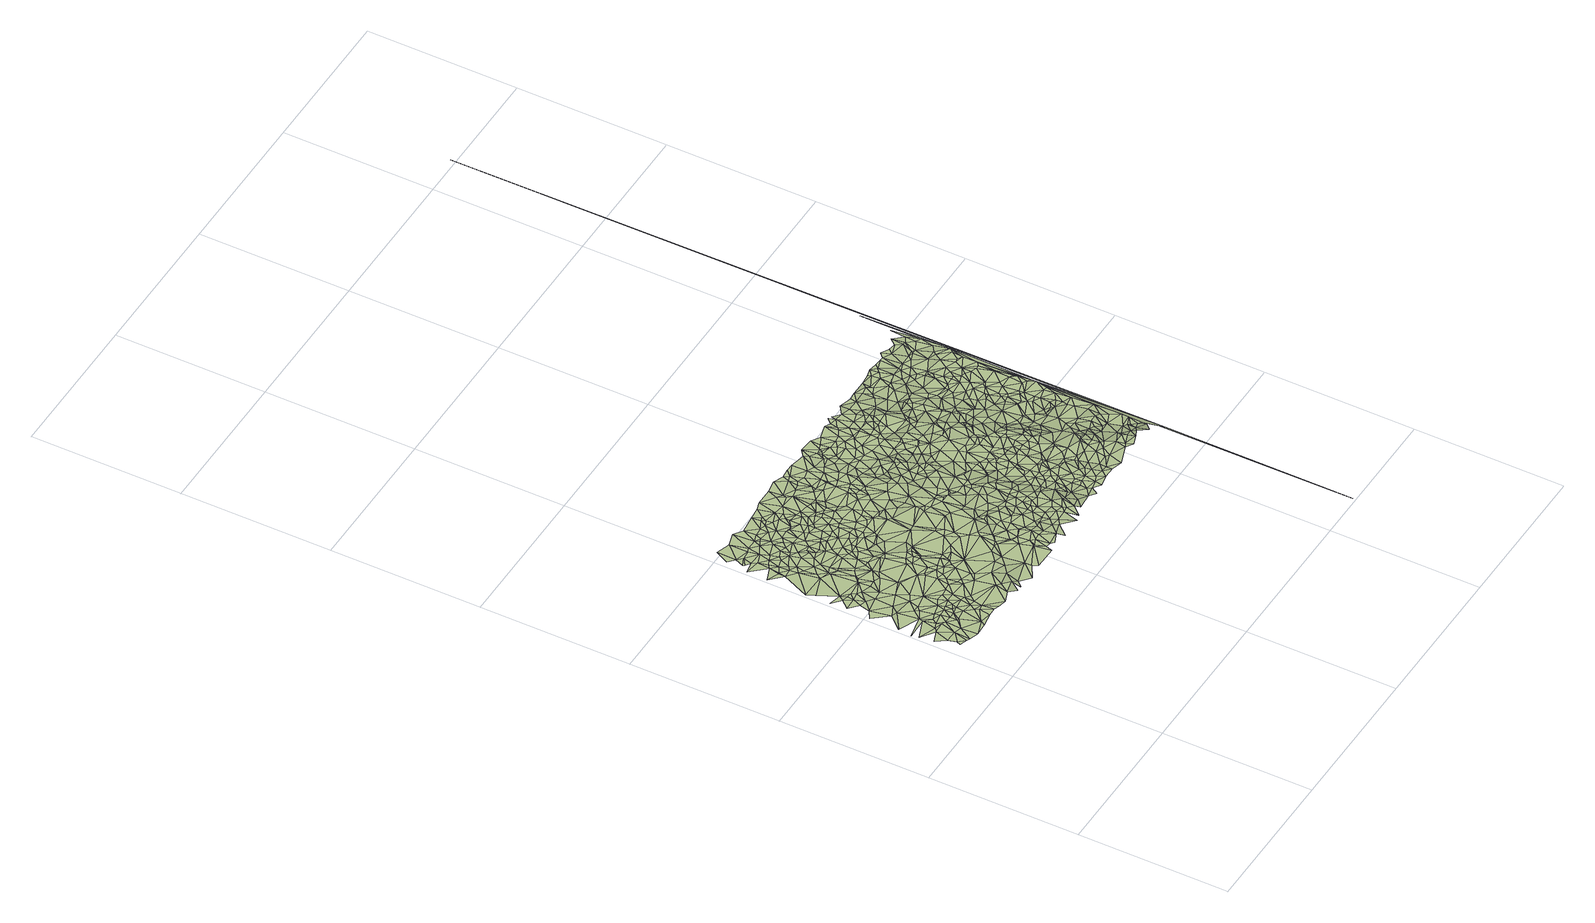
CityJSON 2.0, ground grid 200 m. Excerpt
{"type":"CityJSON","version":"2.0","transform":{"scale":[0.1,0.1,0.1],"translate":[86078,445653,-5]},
"CityObjects":{
"terrain1":{"type":"TINRelief","geometry":[{"type":"CompositeSurface","lod":"2","boundaries":[[[0,1,2]],[[3,4,5]],[[2,6,3]],[[1,6,2]],[[7,8,4]],[[3,6,4]],[[1,9,6]],[[7,10,8]],[[9,11,6]],[[9,12,11]],[[6,13,4]],[[14,10,15]],[[7,4,13]],[[16,17,18]],[[16,18,15]],[[7,13,19]],[[7,19,10]],[[11,20,6]],[[6,20,13]],[[21,22,17]],[[23,11,12]],[[19,13,20]],[[24,10,19]],[[24,15,10]],[[11,25,20]],[[23,12,26]],[[19,20,27]],[[24,19,27]],[[11,28,25]],[[24,29,15]],[[21,17,30]],[[23,28,11]],[[16,15,31]],[[16,30,17]],[[25,32,20]],[[33,34,35]],[[20,32,27]],[[31,15,36]],[[35,21,37]],[[36,15,29]],[[33,38,34]],[[24,27,29]],[[38,39,40]],[[25,28,41]],[[25,41,32]],[[33,35,37]],[[21,30,42]],[[37,21,42]],[[43,23,26]],[[16,31,44]],[[27,32,45]],[[23,46,28]],[[31,36,47]],[[29,27,45]],[[16,44,30]],[[33,48,38]],[[38,48,39]],[[45,32,41]],[[46,41,28]],[[49,36,29]],[[33,37,50]],[[31,47,44]],[[33,51,48]],[[49,47,36]],[[49,29,45]],[[48,51,39]],[[52,45,41]],[[23,53,46]],[[33,50,51]],[[43,54,23]],[[55,56,57]],[[37,42,58]],[[46,59,41]],[[59,52,41]],[[23,54,53]],[[42,30,60]],[[37,58,50]],[[61,45,52]],[[39,56,55]],[[49,45,61]],[[44,60,30]],[[62,61,52]],[[63,44,47]],[[62,52,59]],[[63,47,49]],[[51,64,39]],[[65,59,46]],[[58,42,66]],[[65,46,53]],[[43,67,54]],[[42,60,66]],[[68,49,61]],[[69,57,70]],[[50,64,51]],[[68,61,62]],[[71,60,44]],[[54,72,53]],[[70,57,56]],[[68,73,49]],[[71,44,63]],[[74,62,59]],[[75,69,76]],[[63,49,73]],[[58,64,50]],[[72,65,53]],[[67,72,54]],[[65,74,59]],[[58,66,77]],[[68,62,74]],[[78,75,76]],[[39,79,56]],[[80,72,67]],[[64,79,39]],[[69,81,76]],[[72,82,65]],[[58,77,64]],[[83,73,68]],[[63,73,83]],[[84,66,60]],[[69,85,81]],[[65,86,74]],[[71,87,60]],[[65,82,86]],[[78,76,81]],[[80,88,72]],[[89,77,66]],[[90,68,74]],[[69,70,85]],[[90,83,68]],[[78,91,92]],[[70,56,93]],[[94,92,91]],[[90,74,86]],[[63,83,95]],[[89,64,77]],[[78,81,96]],[[96,81,85]],[[82,97,86]],[[84,60,87]],[[98,89,66]],[[93,56,99]],[[100,70,93]],[[101,102,103]],[[104,71,63]],[[89,105,64]],[[98,66,84]],[[56,79,99]],[[90,95,83]],[[106,85,70]],[[107,78,96]],[[107,91,78]],[[64,105,108]],[[94,102,101]],[[106,70,100]],[[64,108,79]],[[96,85,109]],[[102,110,103]],[[111,82,72]],[[106,109,85]],[[100,93,112]],[[113,114,110]],[[112,93,99]],[[88,111,72]],[[107,96,115]],[[104,87,71]],[[107,115,91]],[[116,90,86]],[[117,63,95]],[[79,118,99]],[[116,86,97]],[[106,100,112]],[[108,118,79]],[[119,95,90]],[[120,96,109]],[[111,97,82]],[[94,91,121]],[[122,105,89]],[[115,96,120]],[[94,121,102]],[[122,108,105]],[[118,123,99]],[[102,124,110]],[[125,118,108]],[[122,89,98]],[[91,115,121]],[[112,99,126]],[[119,90,116]],[[84,87,104]],[[127,98,84]],[[106,128,109]],[[126,99,123]],[[129,63,117]],[[129,104,63]],[[125,130,118]],[[130,123,118]],[[122,125,108]],[[113,110,131]],[[106,112,132]],[[120,109,128]],[[115,120,133]],[[88,134,111]],[[117,95,119]],[[102,121,124]],[[135,121,115]],[[136,130,125]],[[135,115,133]],[[127,122,98]],[[124,131,110]],[[116,97,137]],[[122,136,125]],[[138,112,126]],[[106,132,128]],[[120,128,133]],[[111,137,97]],[[139,119,116]],[[138,132,112]],[[139,140,119]],[[141,123,130]],[[117,119,140]],[[121,142,124]],[[143,127,84]],[[122,144,136]],[[136,141,130]],[[135,133,145]],[[143,84,104]],[[126,123,146]],[[139,116,147]],[[135,148,121]],[[124,142,131]],[[145,133,128]],[[134,149,111]],[[139,147,140]],[[134,150,151]],[[129,152,104]],[[147,116,137]],[[121,148,142]],[[117,140,153]],[[154,128,132]],[[122,155,144]],[[156,136,144]],[[145,128,157]],[[158,132,138]],[[134,151,149]],[[159,122,127]],[[154,157,128]],[[160,138,126]],[[129,117,161]],[[141,146,123]],[[156,141,136]],[[135,145,162]],[[158,154,132]],[[129,161,152]],[[152,163,104]],[[117,153,161]],[[135,162,148]],[[156,144,155]],[[164,145,157]],[[158,138,165]],[[160,126,146]],[[159,155,122]],[[147,137,166]],[[140,147,167]],[[131,142,168]],[[148,169,142]],[[153,140,167]],[[170,154,158]],[[111,171,137]],[[160,165,138]],[[111,149,171]],[[161,163,152]],[[172,127,143]],[[173,104,163]],[[164,162,145]],[[174,151,175]],[[143,104,173]],[[170,158,165]],[[176,157,154]],[[172,159,127]],[[137,177,166]],[[168,142,169]],[[156,178,141]],[[176,164,157]],[[179,156,155]],[[161,153,180]],[[181,154,170]],[[147,166,167]],[[148,182,169]],[[141,178,146]],[[183,148,162]],[[137,171,177]],[[181,170,165]],[[183,182,148]],[[151,184,149]],[[185,165,160]],[[186,162,164]],[[153,167,180]],[[161,187,163]],[[159,179,155]],[[181,165,185]],[[176,154,181]],[[188,178,156]],[[160,146,189]],[[190,169,182]],[[161,180,187]],[[186,164,176]],[[174,184,151]],[[191,156,179]],[[186,183,162]],[[184,171,149]],[[191,188,156]],[[183,190,182]],[[143,173,192]],[[193,146,178]],[[172,143,192]],[[173,163,194]],[[189,146,193]],[[190,195,169]],[[187,194,163]],[[196,185,160]],[[197,168,169]],[[180,167,198]],[[188,193,178]],[[199,183,186]],[[200,166,177]],[[181,185,196]],[[159,201,179]],[[172,201,159]],[[199,186,176]],[[176,181,202]],[[197,169,195]],[[192,173,203]],[[204,160,189]],[[205,191,179]],[[200,167,166]],[[187,180,206]],[[183,207,190]],[[172,192,201]],[[173,194,203]],[[180,198,208]],[[201,205,179]],[[191,209,188]],[[181,196,202]],[[177,171,210]],[[207,195,190]],[[211,199,176]],[[211,176,202]],[[187,206,194]],[[204,196,160]],[[198,167,200]],[[188,212,193]],[[199,213,183]],[[180,208,206]],[[174,214,215]],[[205,209,191]],[[174,215,184]],[[184,216,171]],[[201,192,217]],[[209,212,188]],[[218,189,193]],[[192,203,217]],[[213,207,183]],[[203,194,219]],[[208,198,200]],[[197,195,220]],[[219,194,221]],[[200,177,210]],[[194,206,221]],[[222,202,196]],[[204,189,218]],[[207,220,195]],[[201,223,205]],[[211,224,199]],[[225,206,208]],[[222,196,204]],[[203,219,226]],[[227,211,202]],[[216,210,171]],[[217,203,226]],[[199,224,213]],[[212,228,193]],[[206,229,221]],[[222,230,202]],[[225,229,206]],[[231,219,221]],[[205,223,232]],[[205,233,209]],[[184,215,216]],[[218,193,228]],[[234,225,208]],[[222,204,235]],[[209,236,212]],[[227,202,230]],[[207,237,220]],[[238,224,211]],[[213,237,207]],[[234,208,200]],[[214,239,215]],[[201,217,240]],[[231,226,219]],[[201,241,223]],[[231,221,229]],[[227,238,211]],[[235,204,218]],[[217,226,231]],[[205,232,233]],[[242,197,220]],[[234,229,225]],[[212,236,228]],[[243,213,224]],[[209,233,236]],[[244,230,222]],[[201,240,241]],[[244,222,235]],[[243,224,238]],[[245,220,237]],[[213,246,237]],[[217,231,240]],[[216,247,210]],[[200,210,248]],[[235,218,249]],[[232,223,250]],[[215,247,216]],[[218,228,251]],[[252,227,230]],[[253,238,227]],[[234,200,254]],[[242,220,245]],[[244,235,249]],[[223,241,250]],[[243,255,213]],[[251,228,236]],[[234,254,229]],[[244,256,230]],[[253,243,238]],[[232,250,233]],[[245,237,257]],[[246,257,237]],[[255,246,213]],[[252,230,256]],[[248,210,247]],[[253,227,252]],[[218,258,249]],[[236,233,259]],[[218,251,258]],[[231,229,260]],[[261,245,257]],[[251,236,262]],[[253,263,243]],[[261,242,245]],[[244,249,264]],[[262,236,259]],[[233,250,265]],[[244,264,256]],[[233,265,259]],[[252,256,266]],[[243,267,255]],[[243,263,267]],[[254,200,268]],[[229,254,260]],[[239,269,270]],[[215,239,270]],[[240,231,271]],[[246,272,257]],[[264,249,258]],[[240,271,241]],[[266,256,264]],[[258,251,262]],[[200,248,273]],[[215,274,247]],[[271,250,241]],[[253,252,275]],[[248,247,276]],[[261,257,272]],[[255,272,246]],[[277,242,261]],[[253,275,263]],[[252,266,278]],[[265,279,259]],[[262,259,279]],[[258,262,280]],[[267,281,255]],[[264,258,280]],[[263,282,267]],[[268,200,283]],[[252,278,275]],[[247,284,276]],[[266,264,285]],[[255,281,272]],[[231,260,286]],[[277,261,272]],[[275,282,263]],[[231,286,271]],[[283,200,273]],[[267,282,281]],[[269,287,270]],[[278,266,288]],[[280,262,289]],[[265,250,290]],[[289,262,279]],[[264,280,291]],[[215,270,274]],[[274,284,247]],[[254,268,260]],[[266,285,288]],[[273,248,276]],[[264,291,285]],[[265,292,279]],[[275,278,293]],[[275,293,282]],[[291,280,294]],[[294,280,289]],[[271,290,250]],[[295,276,284]],[[281,296,272]],[[277,272,297]],[[282,296,281]],[[289,279,298]],[[278,288,299]],[[295,273,276]],[[288,285,300]],[[278,299,293]],[[291,300,285]],[[268,301,260]],[[282,293,296]],[[265,290,292]],[[297,272,296]],[[295,284,302]],[[288,300,299]],[[298,279,292]],[[274,303,284]],[[286,260,304]],[[305,270,287]],[[268,283,301]],[[306,271,286]],[[260,301,304]],[[307,291,294]],[[284,303,302]],[[305,308,270]],[[307,300,291]],[[309,289,298]],[[310,274,270]],[[311,294,289]],[[293,299,312]],[[295,302,313]],[[314,299,300]],[[306,286,315]],[[295,316,273]],[[286,304,315]],[[308,310,270]],[[306,317,271]],[[295,313,316]],[[283,273,318]],[[271,317,290]],[[274,319,303]],[[314,300,307]],[[309,298,292]],[[305,320,308]],[[311,289,309]],[[310,319,274]],[[319,302,303]],[[273,316,318]],[[307,294,311]],[[297,296,321]],[[293,322,296]],[[308,320,310]],[[305,323,320]],[[324,312,299]],[[292,290,325]],[[326,299,314]],[[327,314,307]],[[293,312,322]],[[313,302,328]],[[309,292,329]],[[326,324,299]],[[283,330,301]],[[313,328,316]],[[292,325,331]],[[328,302,319]],[[327,307,332]],[[326,314,327]],[[301,333,304]],[[296,334,321]],[[315,304,333]],[[311,309,329]],[[306,315,335]],[[283,318,330]],[[329,292,331]],[[336,320,323]],[[317,337,290]],[[290,337,325]],[[296,322,334]],[[338,318,316]],[[307,311,339]],[[297,321,340]],[[307,339,332]],[[324,322,312]],[[341,319,310]],[[341,310,320]],[[342,323,343]],[[327,332,344]],[[306,345,317]],[[326,327,344]],[[325,337,331]],[[326,346,324]],[[347,316,328]],[[328,319,348]],[[342,336,323]],[[349,321,334]],[[336,341,320]],[[346,322,324]],[[348,319,350]],[[338,316,347]],[[341,350,319]],[[322,349,334]],[[340,321,349]],[[326,344,346]],[[315,333,335]],[[330,318,338]],[[301,351,333]],[[317,352,337]],[[311,329,353]],[[301,330,351]],[[311,353,339]],[[306,335,354]],[[329,331,355]],[[356,341,336]],[[306,354,345]],[[342,356,336]],[[357,328,348]],[[317,345,352]],[[355,331,337]],[[358,348,350]],[[322,359,349]],[[332,339,360]],[[341,358,350]],[[361,347,328]],[[346,362,322]],[[344,332,360]],[[346,344,363]],[[357,361,328]],[[357,348,358]],[[329,355,353]],[[330,338,364]],[[365,340,349]],[[356,366,341]],[[366,358,341]],[[367,338,347]],[[362,359,322]],[[342,368,356]],[[342,369,370]],[[352,371,337]],[[330,364,372]],[[339,353,360]],[[367,364,338]],[[373,335,333]],[[346,363,362]],[[367,347,361]],[[355,337,371]],[[373,333,351]],[[359,374,349]],[[356,375,366]],[[335,376,354]],[[366,377,358]],[[352,345,378]],[[367,372,364]],[[351,330,379]],[[342,370,368]],[[356,368,375]],[[373,376,335]],[[376,345,354]],[[380,361,357]],[[365,349,374]],[[352,378,371]],[[357,358,381]],[[382,330,372]],[[344,383,363]],[[353,355,384]],[[362,385,359]],[[344,360,383]],[[363,386,362]],[[366,375,377]],[[387,360,353]],[[358,377,381]],[[382,379,330]],[[386,385,362]],[[385,388,359]],[[387,353,384]],[[389,372,367]],[[390,367,361]],[[359,388,374]],[[391,373,351]],[[380,357,381]],[[390,361,380]],[[392,378,345]],[[376,392,345]],[[391,351,379]],[[368,393,375]],[[389,382,372]],[[394,368,370]],[[375,395,377]],[[355,371,396]],[[392,371,378]],[[397,376,373]],[[385,398,388]],[[384,355,396]],[[387,384,399]],[[363,400,386]],[[394,393,368]],[[387,401,360]],[[374,388,398]],[[389,367,390]],[[393,395,375]],[[402,394,370]],[[382,403,379]],[[365,374,404]],[[386,405,385]],[[387,399,401]],[[380,381,406]],[[383,360,401]],[[391,379,403]],[[399,384,407]],[[395,408,377]],[[363,383,400]],[[381,377,408]],[[391,397,373]],[[397,392,376]],[[392,396,371]],[[385,409,398]],[[384,396,407]],[[410,374,398]],[[390,380,411]],[[380,406,411]],[[386,400,405]],[[412,395,393]],[[389,390,413]],[[404,374,410]],[[389,414,382]],[[415,393,394]],[[416,394,402]],[[385,405,409]],[[399,417,401]],[[406,381,418]],[[399,407,419]],[[383,401,417]],[[420,400,383]],[[412,408,395]],[[410,398,409]],[[381,408,421]],[[415,412,393]],[[419,407,396]],[[390,411,413]],[[389,413,414]],[[399,419,417]],[[420,383,422]],[[423,391,403]],[[424,397,391]],[[416,415,394]],[[418,381,421]],[[420,405,400]],[[382,425,403]],[[406,418,411]],[[383,417,422]],[[404,410,426]],[[412,427,408]],[[424,428,397]],[[423,424,391]],[[429,421,408]],[[397,430,392]],[[414,425,382]],[[392,431,396]],[[415,432,412]],[[429,408,427]],[[413,411,433]],[[419,396,434]],[[410,409,435]],[[432,427,412]],[[423,403,436]],[[414,413,433]],[[433,411,418]],[[437,416,438]],[[423,428,424]],[[405,435,409]],[[428,430,397]],[[420,439,405]],[[440,418,421]],[[419,441,417]],[[416,442,415]],[[440,421,429]],[[420,422,439]],[[436,403,425]],[[442,432,415]],[[422,417,443]],[[437,442,416]],[[430,444,392]],[[426,410,445]],[[434,396,431]],[[446,429,427]],[[414,433,447]],[[437,438,448]],[[423,449,428]],[[444,431,392]],[[450,433,418]],[[405,439,435]],[[451,441,419]],[[445,410,435]],[[440,450,418]],[[440,429,446]],[[443,417,441]],[[452,430,428]],[[453,427,432]],[[419,434,454]],[[414,447,425]],[[423,436,455]],[[423,455,456]],[[423,456,449]],[[452,428,449]],[[451,419,454]],[[457,439,422]],[[442,453,432]],[[458,433,450]],[[457,422,443]],[[459,446,427]],[[449,456,455]],[[460,440,446]],[[443,441,451]],[[453,459,427]],[[460,450,440]],[[437,461,442]],[[462,434,431]],[[435,439,463]],[[436,425,464]],[[465,447,433]],[[465,433,458]],[[455,436,466]],[[462,454,434]],[[437,448,461]],[[467,458,450]],[[430,468,444]],[[442,461,453]],[[449,455,466]],[[460,446,459]],[[457,469,439]],[[466,436,464]],[[470,425,447]],[[451,454,471]],[[439,469,463]],[[452,472,430]],[[448,473,474]],[[444,475,431]],[[465,458,467]],[[476,443,451]],[[477,450,460]],[[467,450,477]],[[462,431,475]],[[452,449,478]],[[464,425,470]],[[445,435,479]],[[430,472,468]],[[480,471,454]],[[481,454,462]],[[448,482,461]],[[468,475,444]],[[476,451,471]],[[435,463,479]],[[465,470,447]],[[483,457,443]],[[481,480,454]],[[484,460,459]],[[453,485,459]],[[448,474,482]],[[457,486,469]],[[487,466,464]],[[488,465,467]],[[488,467,477]],[[484,477,460]],[[489,449,466]],[[490,471,480]],[[487,464,470]],[[452,478,472]],[[483,443,476]],[[469,491,463]],[[492,481,462]],[[492,462,475]],[[484,459,485]],[[476,471,490]],[[483,486,457]],[[489,478,449]],[[472,493,468]],[[473,494,474]],[[495,466,487]],[[453,461,496]],[[468,497,475]],[[465,498,470]],[[487,470,498]],[[499,480,481]],[[488,500,465]],[[479,463,501]],[[486,502,469]],[[468,493,497]],[[501,463,491]],[[453,496,485]],[[499,490,480]],[[488,477,503]],[[461,482,496]],[[489,466,495]],[[465,500,498]],[[502,491,469]],[[472,504,493]],[[474,505,482]],[[499,481,492]],[[484,506,477]],[[492,475,507]],[[508,476,490]],[[507,475,497]],[[509,486,483]],[[508,483,476]],[[510,472,478]],[[484,485,511]],[[509,502,486]],[[510,504,472]],[[504,512,493]],[[513,500,488]],[[503,477,506]],[[495,487,514]],[[513,488,503]],[[487,498,514]],[[482,505,515]],[[489,510,478]],[[482,515,496]],[[489,495,516]],[[500,517,498]],[[474,494,505]],[[518,497,493]],[[502,519,491]],[[501,491,520]],[[479,501,521]],[[522,509,483]],[[499,523,490]],[[485,496,524]],[[484,511,506]],[[510,512,504]],[[485,524,511]],[[522,483,508]],[[499,492,525]],[[518,493,512]],[[492,507,525]],[[509,526,502]],[[508,490,523]],[[520,491,519]],[[513,517,500]],[[507,497,527]],[[526,519,502]],[[521,501,520]],[[517,514,498]],[[528,489,516]],[[529,516,495]],[[515,530,496]],[[513,503,531]],[[518,532,497]],[[489,533,510]],[[503,506,531]],[[534,520,519]],[[535,527,497]],[[499,525,523]],[[525,507,527]],[[515,505,536]],[[537,512,510]],[[535,497,532]],[[494,538,505]],[[522,508,539]],[[529,495,514]],[[540,521,520]],[[513,541,517]],[[515,536,530]],[[542,518,512]],[[522,543,509]],[[508,523,539]],[[540,520,534]],[[509,543,526]],[[524,496,544]],[[494,545,546]],[[526,547,519]],[[511,524,548]],[[496,530,544]],[[537,542,512]],[[547,534,519]],[[511,549,506]],[[528,516,529]],[[537,510,533]],[[494,546,538]],[[550,525,527]],[[542,532,518]],[[538,551,505]],[[505,552,536]],[[528,553,489]],[[513,531,554]],[[531,506,549]],[[550,527,535]],[[536,544,530]],[[553,533,489]],[[517,555,514]],[[548,524,544]],[[513,554,541]],[[556,523,525]],[[540,534,547]],[[522,539,557]],[[505,551,552]],[[517,541,555]],[[511,548,549]],[[558,521,540]],[[526,559,547]],[[560,561,514]],[[539,523,562]],[[556,525,550]],[[526,543,559]],[[529,514,561]],[[522,557,543]],[[560,514,555]],[[563,537,533]],[[563,542,537]],[[564,540,547]],[[554,531,549]],[[565,535,532]],[[566,550,535]],[[556,562,523]],[[536,567,544]],[[558,540,564]],[[528,529,568]],[[536,552,567]],[[560,555,561]],[[569,532,542]],[[538,546,570]],[[538,571,551]],[[548,544,572]],[[548,573,549]],[[553,563,533]],[[556,550,566]],[[529,561,574]],[[575,557,539]],[[551,571,552]],[[566,535,565]],[[575,539,562]],[[528,568,553]],[[554,576,541]],[[563,577,542]],[[541,578,555]],[[548,572,573]],[[564,547,579]],[[570,546,580]],[[559,579,547]],[[538,570,571]],[[554,549,581]],[[565,532,569]],[[544,567,582]],[[552,583,567]],[[529,574,568]],[[544,582,572]],[[573,584,549]],[[543,585,559]],[[552,571,583]],[[557,585,543]],[[577,569,542]],[[586,561,555]],[[576,578,541]],[[587,574,561]],[[558,564,588]],[[554,581,589]],[[590,556,566]],[[554,589,576]],[[581,549,584]],[[591,562,556]],[[564,579,588]],[[559,585,579]],[[587,561,586]],[[568,574,587]],[[592,565,569]],[[593,566,565]],[[573,572,594]],[[555,578,595]],[[583,596,567]],[[575,562,591]],[[591,556,590]],[[553,597,563]],[[598,583,571]],[[567,596,582]],[[570,598,571]],[[573,594,584]],[[593,565,592]],[[575,599,557]],[[572,582,594]],[[600,570,580]],[[586,555,595]],[[590,566,593]],[[563,597,577]],[[577,601,569]],[[599,585,557]],[[602,589,581]],[[576,589,602]],[[598,596,583]],[[553,568,603]],[[604,598,570]],[[585,605,579]],[[605,588,579]],[[576,606,578]],[[581,584,607]],[[592,569,608]],[[587,586,609]],[[568,587,610]],[[577,597,601]],[[604,570,600]],[[578,606,595]],[[593,592,608]],[[584,594,611]],[[612,582,596]],[[594,582,612]],[[576,602,606]],[[602,581,607]],[[586,595,613]],[[590,593,614]],[[615,575,591]],[[553,603,597]],[[591,590,616]],[[584,611,607]],[[617,605,585]],[[586,613,609]],[[610,587,609]],[[601,618,569]],[[599,617,585]],[[598,619,596]],[[568,610,603]],[[620,599,575]],[[604,621,598]],[[622,595,606]],[[613,595,622]],[[623,590,614]],[[593,608,614]],[[623,616,590]],[[624,588,605]],[[625,604,600]],[[608,569,618]],[[601,597,618]],[[620,575,615]],[[594,626,611]],[[615,591,616]],[[627,594,612]],[[598,628,619]],[[609,613,629]],[[607,611,626]],[[598,621,628]],[[625,621,604]],[[617,630,605]],[[602,631,606]],[[632,612,596]],[[610,609,629]],[[602,607,633]],[[619,632,596]],[[622,606,634]],[[635,626,594]],[[627,635,594]],[[629,613,622]],[[636,617,599]],[[623,614,637]],[[624,605,630]],[[608,618,638]],[[614,608,639]],[[623,637,616]],[[640,607,626]],[[625,600,641]],[[620,636,599]],[[608,638,639]],[[629,622,634]],[[615,616,642]],[[627,612,632]],[[610,643,603]],[[606,631,634]],[[603,644,597]],[[602,633,631]],[[620,615,642]],[[640,633,607]],[[614,639,637]],[[617,645,630]],[[640,626,635]],[[639,638,618]],[[644,618,597]],[[636,645,617]],[[619,628,646]],[[624,630,647]],[[625,648,621]],[[649,628,621]],[[610,629,650]],[[619,651,632]],[[627,652,635]],[[653,625,641]],[[645,647,630]],[[616,637,654]],[[620,655,636]],[[627,632,652]],[[603,643,644]],[[629,634,656]],[[642,616,654]],[[610,657,643]],[[620,642,658]],[[659,624,647]],[[653,648,625]],[[631,660,634]],[[619,646,651]],[[620,658,655]],[[639,618,661]],[[640,635,662]],[[636,655,645]],[[663,637,639]],[[648,649,621]],[[610,650,657]],[[649,646,628]],[[656,634,660]],[[640,662,633]],[[629,656,664]],[[629,664,650]],[[633,665,631]],[[651,652,632]],[[666,647,645]],[[663,654,637]],[[644,667,618]],[[653,641,668]],[[659,647,666]],[[663,639,661]],[[661,618,669]],[[670,660,631]],[[658,642,671]],[[655,672,645]],[[673,635,652]],[[618,667,669]],[[665,670,631]],[[674,665,633]],[[642,654,675]],[[674,633,662]],[[658,676,655]],[[656,660,670]],[[644,643,677]],[[643,657,677]],[[642,675,671]],[[678,652,651]],[[653,679,648]],[[678,651,646]],[[662,635,680]],[[666,645,672]],[[681,659,666]],[[682,650,664]],[[650,683,657]],[[649,684,646]],[[655,685,672]],[[673,680,635]],[[648,686,649]],[[687,664,656]],[[655,676,685]],[[663,661,688]],[[653,668,689]],[[665,690,670]],[[644,691,667]],[[674,690,665]],[[658,671,692]],[[658,692,676]],[[683,677,657]],[[682,683,650]],[[678,646,684]],[[693,652,678]],[[653,689,679]],[[694,674,662]],[[663,695,654]],[[696,656,670]],[[693,673,652]],[[697,682,664]],[[667,698,669]],[[648,679,686]],[[690,699,670]],[[700,671,675]],[[649,686,684]],[[644,677,701]],[[697,664,687]],[[666,672,702]],[[703,690,674]],[[692,685,676]],[[661,669,704]],[[667,691,698]],[[663,688,695]],[[644,701,691]],[[683,705,677]],[[687,656,696]],[[675,654,706]],[[700,692,671]],[[707,666,702]],[[694,662,708]],[[694,703,674]],[[697,683,682]],[[708,662,680]],[[696,670,699]],[[688,661,704]],[[709,672,685]],[[693,680,673]],[[703,699,690]],[[697,705,683]],[[654,695,706]],[[672,710,702]],[[704,669,698]],[[692,711,685]],[[708,680,693]],[[701,698,691]],[[712,677,705]],[[709,710,672]],[[679,689,713]],[[700,714,692]],[[679,713,686]],[[668,715,689]],[[678,684,716]],[[693,678,716]],[[700,675,717]],[[688,718,695]],[[686,719,684]],[[697,687,720]],[[709,685,711]],[[694,721,703]],[[712,701,677]],[[703,722,699]],[[687,696,723]],[[696,699,722]],[[692,714,711]],[[688,704,718]],[[697,724,705]],[[675,706,717]],[[725,694,708]],[[720,687,723]],[[726,704,698]],[[727,698,701]],[[728,702,710]],[[716,684,719]],[[700,717,714]],[[721,722,703]],[[723,696,722]],[[725,721,694]],[[712,705,729]],[[726,698,727]],[[686,713,730]],[[695,718,731]],[[686,730,719]],[[709,732,710]],[[695,731,706]],[[729,705,724]],[[689,733,713]],[[709,711,732]],[[708,693,734]],[[735,720,723]],[[736,702,728]],[[697,720,737]],[[728,710,732]],[[712,738,701]],[[735,723,722]],[[689,715,733]],[[739,704,726]],[[721,740,722]],[[738,727,701]],[[697,737,724]],[[714,741,711]],[[725,708,742]],[[743,731,718]],[[716,719,744]],[[713,745,730]],[[725,746,721]],[[739,726,727]],[[693,716,734]],[[717,706,747]],[[706,731,747]],[[730,748,719]],[[749,720,735]],[[719,748,744]],[[712,729,750]],[[717,741,714]],[[751,718,704]],[[711,741,732]],[[713,733,745]],[[712,752,738]],[[721,753,740]],[[750,729,724]],[[746,753,721]],[[735,722,754]],[[754,722,740]],[[712,750,752]],[[716,744,755]],[[725,742,746]],[[751,743,718]],[[728,732,756]],[[717,747,757]],[[758,733,715]],[[758,715,759]],[[708,760,742]],[[751,704,739]],[[749,735,761]],[[736,728,756]],[[717,757,741]],[[750,738,752]],[[749,762,720]],[[761,735,754]],[[754,740,753]],[[708,734,760]],[[763,731,743]],[[762,737,720]],[[741,764,732]],[[765,744,748]],[[716,755,734]],[[747,731,763]],[[746,766,753]],[[755,744,765]],[[757,747,767]],[[768,727,738]],[[739,727,768]],[[746,742,766]],[[745,769,730]],[[730,769,748]],[[756,732,764]],[[770,750,724]],[[741,757,764]],[[749,761,771]],[[770,724,737]],[[772,738,750]],[[754,753,773]],[[767,747,763]],[[758,774,733]],[[736,756,775]],[[751,763,743]],[[755,765,734]],[[758,759,776]],[[766,773,753]],[[769,765,748]],[[749,771,762]],[[761,754,777]],[[751,739,778]],[[733,779,745]],[[761,777,771]],[[772,768,738]],[[739,768,778]],[[742,780,766]],[[754,773,777]],[[781,757,767]],[[757,782,764]],[[770,783,750]],[[742,760,780]],[[758,784,774]],[[762,785,737]],[[745,786,769]],[[783,772,750]],[[787,734,765]],[[770,737,785]],[[758,776,784]],[[788,767,763]],[[766,780,773]],[[756,764,789]],[[774,779,733]],[[790,765,769]],[[760,734,791]],[[745,779,786]],[[792,751,778]],[[751,793,763]],[[775,756,794]],[[790,787,765]],[[771,777,795]],[[796,767,788]],[[781,782,757]],[[791,734,787]],[[797,778,768]],[[777,773,798]],[[772,799,768]],[[781,767,796]],[[792,778,797]],[[773,780,798]],[[783,799,772]],[[782,789,764]],[[792,793,751]],[[788,763,800]],[[762,771,801]],[[784,802,774]],[[800,763,793]],[[790,769,803]],[[770,804,783]],[[756,789,805]],[[803,769,786]],[[756,805,794]],[[806,797,768]],[[790,803,787]],[[807,760,791]],[[762,801,785]],[[806,768,799]],[[774,802,779]],[[770,785,808]],[[771,795,801]],[[784,776,809]],[[783,804,799]],[[795,777,810]],[[811,780,760]],[[777,798,810]],[[784,809,802]],[[791,787,812]],[[813,796,788]],[[813,788,800]],[[803,812,787]],[[770,808,804]],[[806,799,804]],[[782,814,789]],[[811,760,807]],[[813,781,796]],[[815,809,776]],[[792,797,816]],[[803,786,817]],[[814,805,789]],[[818,798,780]],[[819,793,792]],[[807,791,812]],[[795,810,801]],[[808,785,801]],[[820,810,798]],[[800,793,819]],[[806,816,797]],[[779,821,786]],[[802,822,779]],[[823,782,781]],[[794,805,824]],[[817,786,825]],[[820,798,826]],[[813,800,819]],[[811,818,780]],[[808,827,804]],[[828,781,813]],[[824,805,814]],[[809,822,802]],[[803,829,812]],[[803,817,829]],[[826,798,818]],[[819,792,816]],[[786,821,825]],[[806,804,830]],[[831,814,782]],[[815,832,809]],[[807,812,833]],[[804,827,830]],[[815,834,832]],[[828,823,781]],[[824,814,835]],[[822,821,779]],[[811,807,833]],[[836,794,824]],[[817,825,829]],[[837,813,819]],[[837,828,813]],[[808,838,827]],[[808,801,839]],[[806,840,816]],[[823,831,782]],[[841,810,820]],[[812,829,833]],[[831,835,814]],[[841,801,810]],[[806,830,840]],[[809,842,822]],[[832,842,809]],[[824,835,843]],[[826,818,844]],[[827,845,830]],[[819,816,846]],[[836,824,843]],[[837,819,847]],[[832,834,848]],[[849,829,825]],[[849,825,821]],[[850,839,801]],[[827,838,845]],[[819,846,847]],[[826,844,851]],[[852,820,826]],[[808,839,853]],[[808,853,838]],[[811,854,818]],[[849,833,829]],[[832,855,842]],[[841,850,801]],[[832,856,855]],[[818,854,844]],[[816,840,857]],[[837,858,828]],[[828,858,823]],[[859,843,835]],[[832,848,856]],[[811,833,860]],[[837,847,861]],[[823,862,831]],[[841,820,852]],[[822,863,821]],[[822,842,864]],[[846,816,865]],[[866,839,850]],[[831,859,835]],[[826,851,867]],[[844,868,851]],[[840,830,869]],[[849,821,870]],[[871,836,843]],[[855,864,842]],[[846,872,847]],[[869,830,845]],[[841,866,850]],[[816,857,865]],[[823,858,862]],[[848,873,856]],[[855,856,864]],[[837,861,858]],[[844,854,868]],[[849,874,833]],[[870,821,875]],[[876,853,839]],[[857,840,869]],[[811,877,854]],[[852,826,867]],[[866,878,839]],[[853,879,838]],[[862,859,831]],[[861,847,872]],[[873,864,856]],[[822,864,863]],[[821,863,875]],[[880,845,838]],[[871,843,859]],[[846,865,872]],[[811,860,877]],[[841,881,866]],[[876,839,878]],[[851,868,882]],[[841,852,883]],[[884,836,871]],[[860,833,874]],[[841,883,881]],[[849,870,874]],[[876,879,853]],[[873,863,864]],[[866,881,878]],[[869,845,880]],[[879,880,838]],[[854,882,868]],[[862,858,885]],[[867,851,886]],[[887,858,861]],[[886,851,882]],[[862,888,859]],[[876,878,889]],[[890,872,865]],[[857,891,865]],[[857,869,891]],[[870,875,892]],[[883,852,893]],[[881,894,878]],[[883,893,881]],[[877,895,854]],[[862,885,888]],[[861,872,896]],[[854,897,882]],[[852,867,898]],[[871,859,899]],[[889,878,894]],[[892,875,863]],[[870,892,874]],[[876,900,879]],[[854,895,897]],[[901,902,873]],[[884,871,903]],[[858,904,885]],[[881,893,894]],[[887,904,858]],[[876,889,900]],[[888,899,859]],[[898,867,886]],[[860,874,892]],[[890,865,891]],[[879,900,880]],[[887,861,905]],[[890,896,872]],[[886,882,897]],[[906,869,880]],[[903,871,899]],[[852,898,907]],[[852,907,893]],[[877,860,908]],[[861,896,905]],[[877,908,895]],[[889,894,909]],[[891,869,906]],[[910,894,893]],[[873,902,863]],[[860,892,908]],[[885,911,888]],[[888,912,899]],[[889,909,900]],[[900,913,880]],[[887,914,904]],[[895,915,897]],[[903,899,912]],[[885,904,911]],[[907,910,893]],[[916,890,891]],[[886,897,915]],[[910,909,894]],[[906,880,913]],[[917,896,890]],[[898,886,918]],[[887,905,914]],[[916,917,890]],[[895,908,915]],[[907,898,918]],[[888,919,912]],[[900,920,913]],[[902,892,863]],[[903,912,921]],[[905,896,922]],[[888,911,919]],[[886,915,918]],[[906,913,920]],[[916,891,923]],[[900,909,924]],[[891,906,925]],[[926,922,896]],[[926,896,917]],[[900,924,920]],[[907,927,910]],[[914,928,904]],[[901,929,902]],[[904,928,911]],[[916,923,917]],[[923,891,925]],[[910,927,909]],[[930,914,905]],[[930,905,922]],[[902,908,892]],[[931,915,908]],[[930,922,926]],[[921,912,932]],[[912,919,932]],[[906,920,933]],[[923,934,917]],[[925,906,935]],[[918,915,931]],[[930,928,914]],[[907,918,902]],[[911,936,919]],[[923,925,934]],[[907,937,927]],[[924,909,938]],[[926,917,939]],[[928,936,911]],[[906,933,935]],[[902,931,908]],[[927,938,909]],[[907,902,937]],[[930,926,939]],[[917,934,939]],[[924,940,920]],[[902,918,931]],[[941,932,919]],[[941,919,936]],[[934,925,942]],[[925,935,942]],[[933,920,943]],[[944,936,928]],[[930,945,928]],[[924,938,940]],[[927,937,946]],[[934,942,939]],[[943,920,940]],[[942,935,933]],[[927,946,938]],[[902,929,937]],[[930,939,947]],[[937,929,946]],[[941,936,948]],[[938,946,949]],[[942,933,943]],[[944,928,945]],[[944,950,936]],[[938,949,951]],[[938,951,940]],[[948,936,950]],[[930,947,945]],[[949,946,951]],[[942,952,939]],[[953,941,948]],[[942,943,954]],[[955,946,929]],[[954,943,940]],[[947,939,952]],[[954,940,951]],[[955,951,946]],[[944,956,950]],[[942,954,955]],[[944,945,956]],[[953,948,957]],[[954,951,955]],[[942,958,952]],[[947,952,959]],[[942,955,958]],[[960,945,947]],[[956,961,950]],[[948,950,962]],[[957,948,963]],[[945,964,956]],[[952,958,959]],[[965,955,929]],[[966,967,901]],[[960,968,945]],[[964,961,956]],[[950,961,962]],[[947,959,969]],[[945,968,964]],[[960,947,969]],[[948,962,963]],[[969,959,958]],[[965,958,955]],[[964,970,961]],[[960,965,968]],[[962,961,970]],[[964,968,971]],[[960,969,965]],[[969,958,965]],[[972,963,962]],[[964,973,970]],[[965,971,968]],[[964,971,973]],[[972,962,970]],[[972,970,974]],[[970,973,974]],[[965,975,971]],[[971,975,973]],[[974,973,975]],[[976,974,975]],[[965,977,975]]]}]}
},
"vertices":[
[162,2790,32],[257,2760,34],[176,2840,32],[150,2950,31],[210,3140,33],[54,3080,31],[307,2950,34],[259,3180,33],[31,3270,32],[295,2740,34],[293,3370,35],[399,2920,33],[413,2700,35],[356,3150,34],[3,3360,33],[304,3420,34],[263,3700,34],[197,3730,31],[30,3540,34],[333,3210,34],[414,3130,34],[146,4000,31],[33,3930,30],[619,2770,35],[374,3280,34],[510,3030,34],[589,2710,34],[490,3240,33],[526,3020,34],[470,3310,33],[350,3800,27],[398,3540,33],[506,3120,34],[221,4250,30],[50,4240,33],[178,4140,30],[423,3490,33],[263,4110,33],[150,4360,32],[194,4420,33],[35,4460,30],[586,3120,34],[365,4040,24],[768,2740,34],[517,3670,33],[583,3240,33],[675,3040,33],[478,3540,32],[233,4340,31],[618,3350,33],[330,4270,30],[290,4330,31],[645,3170,33],[764,2940,35],[795,2890,34],[70,4670,30],[354,4770,32],[17,4780,33],[390,4240,29],[689,3140,34],[530,3870,31],[642,3260,33],[713,3210,34],[670,3570,32],[512,4350,29],[809,3020,34],[486,4060,24],[881,2740,34],[750,3290,32],[179,5140,32],[311,5040,32],[610,3720,32],[866,2900,34],[705,3400,32],[831,3160,33],[27,5300,29],[181,5230,32],[522,4190,33],[216,5370,30],[477,4710,32],[946,2720,33],[194,5240,32],[889,3010,32],[796,3390,34],[736,3950,27],[292,5150,32],[888,3140,34],[736,3920,34],[1050,2690,41],[613,4200,33],[864,3290,35],[229,5540,32],[33,5570,29],[393,4840,31],[180,5600,31],[894,3400,36],[289,5290,32],[943,3090,36],[699,4170,27],[483,4730,32],[365,5000,32],[121,5650,30],[215,5720,30],[108,5670,30],[952,3810,34],[560,4380,30],[393,5110,31],[261,5410,30],[585,4430,30],[353,5190,29],[150,5780,30],[1248,2930,36],[492,4930,30],[163,6040,26],[65,5860,29],[330,5440,31],[1081,3270,36],[1018,3580,36],[565,4650,32],[992,3410,37],[402,5320,29],[369,5590,31],[769,4310,33],[575,4770,28],[337,5730,31],[655,4490,32],[563,4890,30],[788,4230,29],[517,5280,29],[992,3720,34],[606,4670,29],[339,5980,25],[554,5140,29],[441,5370,30],[1204,2750,40],[408,5480,29],[703,4500,32],[1199,3190,34],[620,5000,29],[1080,3340,35],[1061,3480,34],[781,4720,31],[392,5750,30],[1061,4010,34],[805,4420,32],[534,5410,30],[808,4790,31],[1140,3330,33],[499,5660,31],[1300,2880,34],[1278,2650,55],[1400,2800,33],[1016,3750,34],[1107,3560,34],[613,5220,30],[861,4420,32],[848,4550,32],[567,5290,30],[673,5100,32],[1012,4340,29],[801,4950,28],[1140,3660,35],[596,5540,29],[1126,3770,34],[610,5380,30],[707,5030,30],[1285,3280,36],[1279,3480,35],[511,6030,30],[537,5750,28],[693,5140,33],[1413,3080,36],[1028,4290,24],[1097,3960,34],[1437,2730,33],[1351,2650,48],[724,5350,30],[1296,3240,36],[885,4690,31],[986,4410,33],[1226,3610,34],[767,5160,33],[564,5700,31],[627,5590,29],[1500,2920,25],[778,5020,30],[679,5450,29],[1209,3680,36],[933,4670,31],[851,4900,29],[609,5710,30],[970,4610,31],[1139,4070,32],[944,4800,31],[1223,3920,34],[644,5790,30],[899,5080,33],[626,5950,31],[1301,3550,37],[743,5500,31],[1447,3460,35],[1107,4330,23],[827,5240,32],[1211,4010,34],[954,5020,30],[1049,4530,31],[1339,3720,36],[746,5690,30],[1351,3600,34],[1038,4680,31],[1598,3140,38],[834,5340,31],[1041,4740,29],[811,5620,30],[1565,2620,35],[1747,2820,33],[1611,3010,22],[1240,4110,34],[1058,4930,32],[1261,3960,34],[751,5800,31],[1264,3930,36],[949,5100,32],[1181,4490,33],[861,5510,31],[1371,3640,34],[1287,4070,35],[949,5330,31],[1118,4820,31],[1401,3730,34],[970,5270,33],[1345,4100,35],[1179,4510,33],[1218,4670,32],[1498,3660,34],[1047,5030,30],[1172,4730,30],[826,5770,30],[908,5490,31],[1754,2730,32],[1389,4200,24],[1272,4430,28],[873,5980,29],[957,5500,30],[1078,5150,32],[881,5860,29],[923,5730,29],[1719,3110,25],[1730,3250,36],[1126,5040,30],[1321,4560,33],[1211,4860,30],[1076,5340,31],[1045,5430,31],[1593,3720,34],[1007,5690,29],[1084,5250,31],[906,5810,30],[1224,5010,31],[1286,4720,30],[1689,3870,37],[940,5880,29],[1284,4840,32],[1048,5570,29],[1213,5140,30],[1343,4600,33],[1124,5300,32],[1051,5630,30],[1766,3700,36],[1795,2660,32],[2054,2870,32],[1593,4260,31],[1081,5780,31],[1895,3500,35],[2002,3040,32],[1168,5470,32],[1826,3270,36],[1028,5990,31],[1204,5410,32],[1388,4730,32],[1284,5040,31],[1106,5690,32],[1170,5550,30],[1850,3620,35],[1879,3260,31],[1279,5270,32],[1718,4000,35],[2093,2650,30],[1257,5350,31],[1408,4880,31],[1621,4590,31],[1324,5150,30],[1565,4740,31],[1234,5530,31],[1372,5050,31],[1906,3300,35],[1216,5760,32],[1140,6030,31],[1497,4790,33],[1323,5370,31],[1342,5290,31],[1801,3790,35],[2014,3170,33],[2019,3140,33],[1797,3920,33],[2122,2740,30],[1681,4270,22],[1449,5190,32],[2079,2870,31],[1537,4880,31],[2118,2960,30],[1571,5020,31],[1362,5510,31],[1979,3350,35],[1395,5300,30],[1763,4020,31],[1992,3390,34],[1670,4550,22],[1945,3560,33],[2101,3120,30],[2169,2910,29],[1315,5900,31],[1427,5740,28],[2190,2730,30],[1412,5490,31],[1625,4700,33],[1470,5450,30],[1448,5300,31],[2138,3280,31],[1620,4910,30],[2120,3700,27],[1682,4730,33],[1526,5190,30],[2008,4030,23],[1372,5800,30],[1956,4280,28],[2258,2920,29],[1759,4700,26],[2129,3520,22],[1591,5120,27],[1367,6030,26],[2276,3030,30],[2371,2750,31],[2232,2690,31],[1542,5370,24],[1969,4410,33],[1509,5480,25],[2170,3430,30],[2223,3170,30],[1388,5850,29],[2228,3160,29],[2079,4000,31],[1859,4590,23],[1756,5060,26],[1975,4350,33],[1818,4920,29],[2337,2900,30],[2274,3300,32],[2282,3120,31],[1549,5770,23],[1803,5210,28],[2245,3410,31],[1621,5570,24],[1701,5490,28],[2176,3600,31],[1541,6060,28],[2386,3010,23],[2253,3610,31],[2474,2860,39],[2393,2640,32],[2518,2790,41],[1930,4730,30],[2176,3680,31],[2053,4250,31],[1635,5910,29],[2446,3020,37],[2035,4320,34],[2427,3070,36],[1967,4540,31],[2194,3910,33],[2373,3350,35],[2459,3250,39],[2272,3790,26],[1825,5390,29],[1883,4980,28],[1686,5630,29],[1669,5570,29],[1823,5120,28],[1619,5780,29],[2327,3640,20],[2380,3520,35],[2206,4180,31],[2094,4560,25],[2544,2930,43],[2574,2830,52],[2523,3020,41],[2040,4820,29],[2207,4280,33],[1681,5820,29],[1904,5110,29],[1830,5520,30],[1881,5240,29],[2645,2620,75],[2265,3910,26],[1665,6000,29],[1842,5600,30],[2433,3350,38],[1940,5060,28],[2548,3160,49],[1771,5780,29],[1712,5940,29],[2477,3490,40],[2593,3020,67],[2439,3570,38],[2434,3700,37],[2658,2910,85],[2687,2820,87],[1945,5260,29],[2530,3380,50],[1995,5090,29],[1843,5510,29],[2552,3230,55],[1921,5420,28],[2337,4170,34],[2275,4200,34],[2501,3860,58],[1787,6020,29],[2616,3140,80],[2259,4280,34],[2601,3220,78],[2283,4500,36],[2230,4790,22],[2694,2990,84],[2539,3520,61],[2163,4890,33],[1896,5810,29],[2425,3990,35],[2770,2830,89],[2720,2640,89],[1965,5620,28],[2607,3330,78],[2056,5240,29],[2748,2880,88],[2070,5380,29],[2271,4680,34],[1885,6010,31],[2684,3250,80],[2527,3760,64],[2835,2770,91],[2408,4210,35],[2641,3440,76],[2096,5240,29],[2371,4340,36],[2789,3040,86],[2187,5050,25],[2428,4100,37],[2378,4160,35],[2057,5480,30],[2604,3520,72],[2758,3220,83],[2713,3330,80],[2877,2950,89],[2246,4880,35],[1987,5770,28],[2535,3980,61],[2663,3700,71],[2537,4080,61],[2656,3540,74],[2354,4650,22],[2049,5670,31],[2637,3880,67],[2179,5230,20],[2460,4520,52],[2855,2690,92],[2973,2800,67],[2357,4810,38],[2206,5340,37],[2746,3460,79],[2527,4380,57],[2079,5970,34],[2225,5090,33],[2292,5010,12],[2912,2930,82],[2223,5440,38],[2828,3290,83],[2863,3240,79],[2154,5590,37],[2596,4010,63],[2743,3550,77],[2619,4240,61],[2274,5180,37],[2157,5740,36],[2360,5000,11],[2452,4660,54],[3119,2740,30],[2634,4080,63],[3018,3130,36],[2451,4760,51],[2706,3850,69],[2384,5100,43],[2750,3770,72],[2114,5910,36],[2185,5700,36],[2846,3530,66],[2507,4560,55],[3067,2940,35],[2950,3410,38],[2442,4930,48],[2342,5360,41],[2245,5580,37],[2613,4480,58],[2985,3300,36],[2547,4620,55],[2881,3630,46],[2846,3930,37],[3053,2980,36],[2698,4170,65],[2820,3790,55],[2587,4700,55],[2218,5790,36],[2208,5850,36],[2171,6040,36],[2340,5420,41],[2459,5170,46],[2991,3230,36],[2503,4990,49],[2276,5640,38],[2536,4920,50],[2781,4180,42],[2841,4140,39],[3070,3090,38],[2987,3480,39],[2608,4740,57],[2718,4470,45],[2257,5820,38],[2575,4860,52],[3124,3050,39],[2668,4610,52],[3211,2810,41],[2436,5350,43],[2278,5860,38],[2931,3750,38],[2664,4660,52],[2435,5600,42],[3132,3180,42],[3199,2670,38],[3248,2760,42],[2365,5770,40],[3097,3300,42],[3080,3430,42],[2572,5010,49],[3225,2900,42],[3207,3010,42],[2860,4390,43],[3043,3550,42],[2981,3880,43],[2591,5110,4],[2487,5490,43],[2349,6020,40],[2410,5700,41],[2883,3960,38],[2900,4000,40],[2553,5310,42],[2757,4580,41],[2345,5890,40],[2728,4860,42],[2661,5030,41],[3211,3170,44],[2911,4260,43],[2792,4780,44],[3362,2780,45],[3304,2930,44],[3192,3280,44],[3145,3360,44],[2949,4130,43],[2574,5460,42],[3122,3720,45],[2811,4660,43],[3069,3790,44],[2488,5760,41],[3351,2690,44],[3159,3540,45],[3237,3210,45],[3283,3010,44],[3180,3430,45],[2538,5670,42],[3045,4030,45],[2987,4120,44],[2461,5950,41],[3115,3590,44],[2707,5100,43],[2684,5290,43],[2745,4870,43],[2768,4980,43],[3287,3350,45],[3085,3950,45],[3353,3090,45],[2944,4620,45],[3390,2930,45],[2634,5600,44],[3498,2720,44],[2841,4700,45],[3177,3720,45],[3043,4430,44],[3438,2820,45],[2575,5770,43],[3178,3830,44],[3291,3520,44],[2883,4890,46],[3084,4080,45],[3073,4340,44],[3300,3470,45],[3383,3270,43],[3144,3990,44],[2851,5060,45],[2778,5360,45],[2793,5280,45],[2667,5630,44],[2993,4790,44],[3456,3050,43],[2781,5460,44],[3523,2920,42],[3169,3960,44],[2840,5100,45],[2645,6000,44],[3565,2800,41],[3351,3480,42],[3406,3300,42],[3513,3010,40],[3199,4100,42],[2677,5830,44],[3335,3820,40],[3488,3260,38],[3366,3700,38],[3254,3930,42],[3397,3460,41],[2778,5610,43],[2902,5120,43],[2930,4890,45],[2980,4940,42],[3393,3510,40],[3657,2720,37],[2849,5370,43],[3165,4410,41],[3153,4620,41],[2765,5740,43],[3596,3140,33],[2701,5860,44],[3660,2890,33],[3624,3020,33],[3263,4270,41],[3575,3180,34],[3545,3300,33],[3650,2800,37],[2986,5260,5],[2817,5610,42],[3338,4000,40],[3244,4320,41],[2885,5470,41],[2718,5960,42],[3335,3940,37],[3078,4920,44],[3493,3580,34],[3020,5110,46],[3294,4110,40],[3416,3830,41],[2821,5940,43],[3174,4720,51],[3797,2680,33],[3146,4840,54],[3412,3910,51],[2965,5460,46],[2881,5740,44],[3615,3370,45],[3475,3720,46],[2999,5370,48],[2933,5600,46],[3292,4420,60],[3653,3190,35],[3793,2890,48],[3644,3480,78],[2786,6030,41],[3353,4270,64],[3342,4340,64],[3733,3140,66],[2954,5630,44],[3793,3010,71],[3458,4110,70],[3138,5080,51],[3828,2850,61],[3481,3820,64],[3236,4720,59],[2998,5540,44],[3681,3330,73],[3577,3660,76],[3174,5150,49],[3502,4040,71],[3412,4250,67],[3260,4750,58],[3497,3930,73],[3040,5480,44],[3337,4700,57],[2930,5930,40],[3561,3790,78],[3300,4910,55],[3358,4400,64],[3205,5220,47],[2837,6010,40],[3662,3510,84],[3038,5690,42],[3008,5780,42],[3076,5640,43],[3429,4550,60],[3866,2960,91],[3087,5590,44],[4006,2740,95],[3853,3260,87],[3184,5490,39],[3232,5090,51],[3829,3140,89],[3505,4210,66],[3650,3780,77],[3628,3900,74],[3547,4080,69],[3487,4490,62],[3709,3720,78],[3323,4890,56],[3390,4790,57],[3044,5890,40],[3463,4500,61],[3940,3040,90],[3266,5220,43],[3106,5760,37],[4040,2880,91],[3957,3400,61],[3612,4100,69],[3059,6020,28],[3601,4430,33],[3470,4660,47],[3397,4910,41],[3684,3900,74],[3225,5650,21],[3830,3620,73],[3319,5160,34],[3884,3260,86],[3967,3010,90],[3751,3720,78],[3296,5310,29],[3930,3140,88],[3629,4190,58],[3525,4600,35],[3456,5100,35],[3489,4620,45],[3741,3880,63],[3731,3950,54],[3915,3290,86],[3201,5890,35],[3247,5500,22],[4057,2770,94],[4102,2680,96],[3931,3540,46],[3664,4150,49],[3703,4310,27],[3412,5260,36],[3243,5660,31],[3987,3260,78],[3824,3760,50],[3335,5360,24],[3586,4830,39],[4060,3180,63],[3643,4570,31],[3729,4170,34],[3610,4730,38],[3813,3930,34],[4169,2880,90],[3213,5970,35],[4236,2730,91],[3823,4050,24],[3547,4940,40],[4223,2970,47],[3917,3830,26],[3464,5480,4],[3432,5600,23],[3648,4670,39],[4206,2830,88],[3726,4420,33],[4153,3140,40],[4037,3370,41],[3464,5360,37],[3382,5740,24],[4089,3300,37],[4046,3500,30],[3570,4980,39],[3551,5190,33],[3319,5980,35],[3847,4100,30],[3477,5400,34],[3579,4930,39],[3920,3920,27],[3639,4790,39],[3510,5310,35],[3902,4330,31],[4231,2920,59],[4128,3290,32],[3760,4640,35],[3377,5900,25],[3688,4840,33],[4082,3580,28],[3834,4520,26],[4314,2840,60],[3943,4070,37],[4112,3700,36],[4139,3490,29],[3556,5380,35],[3416,5790,24],[4329,2780,82],[3747,5060,26],[4209,3270,22],[4094,3830,36],[3680,5200,21],[3966,4060,37],[4317,3160,25],[4371,2980,29],[3594,5600,31],[3464,5910,43],[4258,3190,22],[4038,3970,35],[3800,4630,22],[3624,5430,35],[4258,3340,38],[3838,4820,27],[3619,5690,46],[4417,2830,31],[4220,3500,36],[4411,2650,91],[3499,5830,43],[3518,5980,35],[3648,5400,34],[3920,4670,33],[3969,4470,22],[3823,4940,34],[4095,4230,31],[4422,2950,22],[3502,5870,43],[4126,3870,24],[3900,4770,35],[3766,5120,35],[3740,5230,38],[4531,2750,33],[4352,3340,36],[4018,4370,26],[4165,3920,21],[4196,4160,34],[3991,4590,38],[4266,3830,26],[4441,2920,21],[4493,2850,25],[3881,4980,39],[3763,5540,16],[3690,5840,41],[4390,3640,31],[3801,5330,32],[3674,5690,47],[4537,3090,33],[4528,2990,36],[3915,5050,39],[4060,4380,37],[4222,4100,34],[4237,3870,23],[3983,4860,39],[4421,3310,26],[3674,5950,41],[3912,5100,38],[4537,2810,24],[4434,3480,23],[4462,3220,29],[4062,4600,39],[4370,3720,32],[4108,4460,39],[4058,4650,39],[4064,4810,40],[4139,4390,40],[4306,3920,33],[4156,4210,35],[3659,5990,41],[3818,5620,18],[4314,4050,34],[3867,5480,31],[3818,5730,46],[4143,4510,37],[3983,5100,39],[4081,5000,41],[4527,3450,33],[4254,4290,37],[4183,4410,40],[4382,3790,35],[4000,5280,39],[4374,3880,35],[4303,4120,34],[3767,5900,41],[4157,4700,41],[4538,2510,92],[4538,4230,34],[3758,6020,41],[3899,5560,33],[3997,5420,26],[4136,4890,41],[4304,4260,36],[4496,3740,36],[4264,4530,41],[4297,4320,37],[3932,5700,30],[3825,5950,41],[4192,4750,41],[3974,5510,29],[4470,3940,35],[4089,5110,40],[4080,5220,38],[4452,4080,34],[3949,5740,36],[4224,4740,41],[3868,6000,41],[4024,5390,36],[4135,5110,41],[4313,4590,41],[4190,5030,41],[4061,5350,38],[4434,4360,40],[4036,5630,31],[4538,4290,34],[4080,5430,30],[4507,4070,34],[3955,5990,41],[4307,4970,42],[4181,5180,41],[4245,5020,41],[4041,5740,29],[4486,4330,41],[4446,4540,43],[4229,5270,39],[4447,4740,41],[4010,5990,41],[4307,5100,42],[4385,4950,42],[4150,5690,33],[4273,5530,22],[4506,4460,42],[4311,5390,38],[4116,5930,41],[4493,4510,42],[4184,5740,33],[4463,4740,42],[4368,5210,42],[4077,6050,41],[4431,4950,42],[4488,4990,41],[4252,5720,36],[4174,5990,42],[4477,5180,41],[4420,5220,42],[4364,5480,37],[4280,5750,35],[4329,5890,45],[4270,5970,42],[4313,5720,35],[4537,5380,39],[4538,0,90],[4538,12060,21],[4397,5520,35],[4499,5330,40],[4375,5890,36],[4498,5590,29],[4338,6060,44],[4447,5790,37],[4459,5940,34],[4520,5760,35],[4488,6150,21],[4515,6570,36]
]}
